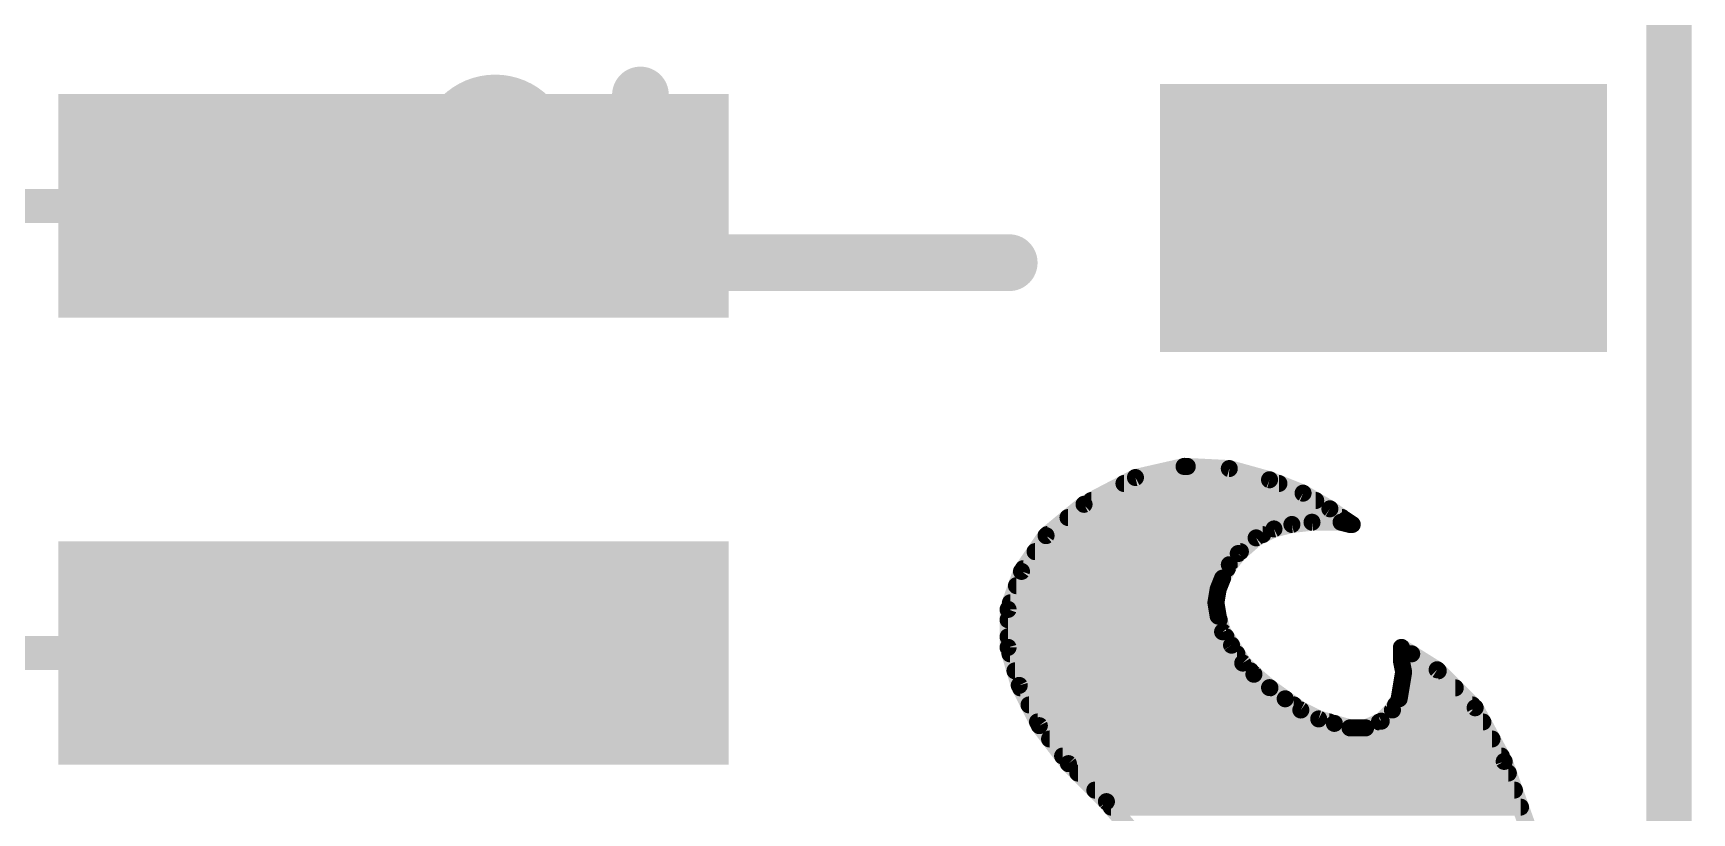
# Model space of a CAD drawing. Extents: x -34 to 73, y -65 to 31.
# Drawn here: x 37.13 to 44.55, y 9.65 to 13.14 of the extents above; entities that cross this region are included whole.
import ezdxf

# ---------------------------------------------------------------- set-up
doc = ezdxf.new("R2010")
doc.units = 0
for name, color, linetype in [('1', 12, 'CONTINUOUS'), ('16', 53, 'CONTINUOUS'), ('20', 53, 'CONTINUOUS'), ('21', 41, 'CONTINUOUS')]:
    doc.layers.add(name, color=color, linetype=linetype)

# ---------------------------------------------------------------- blocks, each defined once
blk = doc.blocks.new('RECT')
blk.add_solid([(-0.5, -0.5), (0.5, -0.5), (-0.5, 0.5), (0.5, 0.5)])

msp = doc.modelspace()

# ---------------------------------------------------------------- linework, layer by layer
at = {"layer": '1', "const_width": 0.1524}
msp.add_lwpolyline([(44.45, 0), (44.45, 30.48)], dxfattribs=at)
at = {"layer": '16', "const_width": 0.1524}
for points in [[(44.45, 30.48), (44.45, 0)], [(38.742, 12.367), (37.005, 12.367)], [(38.742, 10.367), (37.037, 10.367)]]:
    msp.add_lwpolyline(points, dxfattribs=at)
at = {"layer": '16', "const_width": 0.0762}
for points in [[(38.742, 12.3289, 1), (38.742, 12.4051)], [(38.742, 10.3289, 1), (38.742, 10.4051)]]:
    msp.add_lwpolyline(points, format="xyb", dxfattribs=at)
at = {"layer": '20', "const_width": 0.2032}
msp.add_lwpolyline([(44.45, 2.54), (44.45, 26.67)], dxfattribs=at)
at = {"layer": '21'}
for points, const_width in [([(39.847, 12.113), (39.847, 12.863)], 0.254), ([(41.497, 12.113), (39.847, 12.113)], 0.254), ([(42.282, 11.202), (42.062, 11.152)], 0.0762), ([(42.2794, 11.2014), (42.294, 11.2014)], 0.0762), ([(42.482, 11.192), (42.282, 11.202)], 0.0762), ([(42.662, 11.142), (42.482, 11.192)], 0.0762), ([(42.062, 11.152), (41.832, 11.032)], 0.0762), ([(42.0106, 11.1252), (42.704, 11.1252)], 0.0762), ([(42.812, 11.082), (42.662, 11.142)], 0.0762), ([(41.832, 11.032), (41.662, 10.892)], 0.0762), ([(41.8646, 11.049), (42.8686, 11.049)], 0.0762), ([(42.932, 11.012), (42.812, 11.082)], 0.0762), ([(41.7601, 10.9728), (42.9869, 10.9728)], 0.0762), ([(42.762, 10.942), (42.852, 10.952)], 0.0762), ([(42.852, 10.952), (42.982, 10.952)], 0.0762), ([(43.002, 10.962), (42.932, 11.012)], 0.0762), ([(42.982, 10.952), (43.022, 10.942)], 0.0762), ([(43.032, 10.942), (43.002, 10.962)], 0.0762), ([(41.662, 10.892), (41.552, 10.732)], 0.0762), ([(41.6676, 10.8966), (42.6312, 10.8966)], 0.0762), ([(42.522, 10.812), (42.602, 10.882)], 0.0762), ([(42.602, 10.882), (42.682, 10.922)], 0.0762), ([(42.682, 10.922), (42.762, 10.942)], 0.0762), ([(43.022, 10.942), (43.032, 10.942)], 0.0762), ([(41.6128, 10.8204), (42.5316, 10.8204)], 0.0762), ([(42.482, 10.762), (42.522, 10.812)], 0.0762), ([(41.552, 10.732), (41.492, 10.562)], 0.0762), ([(41.5604, 10.7442), (42.4731, 10.7442)], 0.0762), ([(42.452, 10.702), (42.482, 10.762)], 0.0762), ([(41.5294, 10.668), (42.4384, 10.668)], 0.0762), ([(42.422, 10.592), (42.432, 10.652)], 0.0762), ([(42.432, 10.652), (42.452, 10.702)], 0.0762), ([(41.5025, 10.5918), (42.422, 10.5918)], 0.0762), ([(42.432, 10.532), (42.422, 10.592)], 0.0762), ([(41.492, 10.562), (41.492, 10.392)], 0.0762), ([(41.492, 10.5156), (42.4367, 10.5156)], 0.0762), ([(42.452, 10.462), (42.432, 10.532)], 0.0762), ([(41.492, 10.4394), (42.4671, 10.4394)], 0.0762), ([(42.492, 10.402), (42.452, 10.462)], 0.0762), ([(41.492, 10.392), (41.542, 10.222)], 0.0762), ([(41.5005, 10.3632), (42.5162, 10.3632)], 0.0762), ([(42.542, 10.322), (42.492, 10.402)], 0.0762), ([(43.412, 10.292), (43.252, 10.392)], 0.0762), ([(43.252, 10.392), (43.252, 10.382)], 0.0762), ([(43.252, 10.382), (43.252, 10.332)], 0.0762), ([(43.252, 10.3632), (43.2981, 10.3632)], 0.0762), ([(41.5229, 10.287), (42.577, 10.287)], 0.0762), ([(42.592, 10.272), (42.542, 10.322)], 0.0762), ([(43.252, 10.332), (43.262, 10.282)], 0.0762), ([(43.262, 10.282), (43.252, 10.222)], 0.0762), ([(43.261, 10.287), (43.417, 10.287)], 0.0762), ([(43.582, 10.122), (43.412, 10.292)], 0.0762), ([(41.542, 10.222), (41.632, 10.042)], 0.0762), ([(41.5476, 10.2108), (42.6637, 10.2108)], 0.0762), ([(42.662, 10.212), (42.592, 10.272)], 0.0762), ([(42.732, 10.162), (42.662, 10.212)], 0.0762), ([(43.252, 10.222), (43.242, 10.162)], 0.0762), ([(43.2501, 10.2108), (43.4932, 10.2108)], 0.0762), ([(41.5857, 10.1346), (42.7704, 10.1346)], 0.0762), ([(42.802, 10.112), (42.732, 10.162)], 0.0762), ([(43.242, 10.162), (43.212, 10.112)], 0.0762), ([(43.2256, 10.1346), (43.5694, 10.1346)], 0.0762), ([(41.6238, 10.0584), (42.9296, 10.0584)], 0.0762), ([(42.882, 10.072), (42.802, 10.112)], 0.0762), ([(42.952, 10.052), (42.882, 10.072)], 0.0762), ([(43.162, 10.062), (43.092, 10.032)], 0.0762), ([(43.1536, 10.0584), (43.6165, 10.0584)], 0.0762), ([(43.212, 10.112), (43.162, 10.062)], 0.0762), ([(43.712, 9.882), (43.582, 10.122)], 0.0762), ([(41.632, 10.042), (41.762, 9.872)], 0.0762), ([(41.6777, 9.9822), (43.6577, 9.9822)], 0.0762), ([(43.022, 10.032), (42.952, 10.052)], 0.0762), ([(43.092, 10.032), (43.022, 10.032)], 0.0762), ([(41.736, 9.906), (43.699, 9.906)], 0.0762), ([(41.762, 9.872), (41.932, 9.702)], 0.0762), ([(43.812, 9.602), (43.712, 9.882)], 0.0762), ([(41.8042, 9.8298), (43.7306, 9.8298)], 0.0762), ([(41.8804, 9.7536), (43.7579, 9.7536)], 0.0762), ([(41.932, 9.702), (42.062, 9.552)], 0.0762), ([(41.9533, 9.6774), (43.7851, 9.6774)], 0.0762)]:
    msp.add_lwpolyline(points, dxfattribs=dict(at, const_width=const_width))
for points, const_width in [([(39.9105, 12.863, 1), (39.7835, 12.863)], 0.127), ([(39.197, 12.4716, 1), (39.197, 12.7544, 1), (39.197, 12.4716)], 0.4), ([(39.847, 12.1765, 1), (39.847, 12.0495)], 0.127), ([(39.7835, 12.113, 1), (39.9105, 12.113)], 0.127), ([(41.497, 12.0495, 1), (41.497, 12.1765)], 0.127), ([(42.2794, 11.2205, 1), (42.2794, 11.1824)], 0.0381), ([(42.283, 11.221, 1), (42.281, 11.183)], 0.0381), ([(42.2862, 11.1834, 1), (42.2778, 11.2206)], 0.0381), ([(42.294, 11.1824, 1), (42.294, 11.2205)], 0.0381), ([(42.4871, 11.2104, 1), (42.4769, 11.1736)], 0.0381), ([(42.481, 11.173, 1), (42.483, 11.211)], 0.0381), ([(42.0106, 11.1443, 1), (42.0106, 11.1062)], 0.0381), ([(42.0578, 11.1706, 1), (42.0662, 11.1334)], 0.0381), ([(42.0708, 11.1351, 1), (42.0532, 11.1689)], 0.0381), ([(42.6691, 11.1597, 1), (42.6549, 11.1243)], 0.0381), ([(42.6569, 11.1236, 1), (42.6671, 11.1604)], 0.0381), ([(42.704, 11.1062, 1), (42.704, 11.1443)], 0.0381), ([(41.8232, 11.0489, 1), (41.8408, 11.0151)], 0.0381), ([(41.8441, 11.0173, 1), (41.8199, 11.0467)], 0.0381), ([(41.8646, 11.0681, 1), (41.8646, 11.03)], 0.0381), ([(42.8216, 11.0985, 1), (42.8024, 11.0655)], 0.0381), ([(42.8049, 11.0643, 1), (42.8191, 11.0997)], 0.0381), ([(42.8686, 11.03, 1), (42.8686, 11.0681)], 0.0381), ([(41.7601, 10.9919, 1), (41.7601, 10.9538)], 0.0381), ([(42.852, 10.971, 1), (42.852, 10.9329)], 0.0381), ([(42.8541, 10.9331, 1), (42.8499, 10.9709)], 0.0381), ([(42.9431, 11.0275, 1), (42.9209, 10.9965)], 0.0381), ([(42.9224, 10.9955, 1), (42.9416, 11.0285)], 0.0381), ([(42.9866, 10.9705, 1), (42.9774, 10.9335)], 0.0381), ([(42.982, 10.9329, 1), (42.982, 10.971)], 0.0381), ([(43.0126, 10.9779, 1), (42.9914, 10.9461)], 0.0381), ([(42.9869, 10.9538, 1), (42.9869, 10.9919)], 0.0381), ([(42.9909, 10.9465, 1), (43.0131, 10.9775)], 0.0381), ([(41.6499, 10.9067, 1), (41.6741, 10.8773)], 0.0381), ([(41.6777, 10.8812, 1), (41.6463, 10.9028)], 0.0381), ([(41.6676, 10.9157, 1), (41.6676, 10.8776)], 0.0381), ([(42.5935, 10.899, 1), (42.6105, 10.865)], 0.0381), ([(42.6145, 10.8677, 1), (42.5895, 10.8963)], 0.0381), ([(42.6312, 10.8776, 1), (42.6312, 10.9157)], 0.0381), ([(42.6774, 10.9405, 1), (42.6866, 10.9035)], 0.0381), ([(42.6905, 10.905, 1), (42.6735, 10.939)], 0.0381), ([(42.7599, 10.9609, 1), (42.7641, 10.9231)], 0.0381), ([(42.7666, 10.9235, 1), (42.7574, 10.9605)], 0.0381), ([(43.022, 10.9611, 1), (43.022, 10.923)], 0.0381), ([(43.0174, 10.9235, 1), (43.0266, 10.9605)], 0.0381), ([(43.0214, 10.9261, 1), (43.0426, 10.9579)], 0.0381), ([(43.032, 10.923, 1), (43.032, 10.9611)], 0.0381), ([(41.6128, 10.8395, 1), (41.6128, 10.8014)], 0.0381), ([(42.5095, 10.8263, 1), (42.5345, 10.7977)], 0.0381), ([(42.5369, 10.8001, 1), (42.5071, 10.8239)], 0.0381), ([(42.5316, 10.8014, 1), (42.5316, 10.8395)], 0.0381), ([(41.57, 10.7257, 1), (41.534, 10.7383)], 0.0381), ([(41.5604, 10.7633, 1), (41.5604, 10.7252)], 0.0381), ([(42.4671, 10.7739, 1), (42.4969, 10.7501)], 0.0381), ([(42.499, 10.7535, 1), (42.465, 10.7705)], 0.0381), ([(42.4731, 10.7252, 1), (42.4731, 10.7633)], 0.0381), ([(41.5294, 10.6871, 1), (41.5294, 10.649)], 0.0381), ([(41.5363, 10.7428, 1), (41.5677, 10.7212)], 0.0381), ([(42.4508, 10.6489, 1), (42.4132, 10.6551)], 0.0381), ([(42.435, 10.7105, 1), (42.469, 10.6935)], 0.0381), ([(42.4697, 10.6949, 1), (42.4343, 10.7091)], 0.0381), ([(42.4384, 10.649, 1), (42.4384, 10.6871)], 0.0381), ([(41.5025, 10.6109, 1), (41.5025, 10.5728)], 0.0381), ([(42.4408, 10.5951, 1), (42.4032, 10.5889)], 0.0381), ([(42.4032, 10.5951, 1), (42.4408, 10.5889)], 0.0381), ([(42.4143, 10.6591, 1), (42.4497, 10.6449)], 0.0381), ([(42.422, 10.5728, 1), (42.422, 10.6109)], 0.0381), ([(41.5111, 10.562, 1), (41.473, 10.562)], 0.0381), ([(41.474, 10.5683, 1), (41.51, 10.5557)], 0.0381), ([(41.492, 10.5347, 1), (41.492, 10.4966)], 0.0381), ([(42.4503, 10.5372, 1), (42.4137, 10.5268)], 0.0381), ([(42.4132, 10.5289, 1), (42.4508, 10.5351)], 0.0381), ([(42.4367, 10.4966, 1), (42.4367, 10.5347)], 0.0381), ([(41.492, 10.4585, 1), (41.492, 10.4204)], 0.0381), ([(42.4679, 10.4726, 1), (42.4361, 10.4514)], 0.0381), ([(42.4337, 10.4568, 1), (42.4703, 10.4672)], 0.0381), ([(42.4671, 10.4204, 1), (42.4671, 10.4585)], 0.0381), ([(41.5103, 10.3974, 1), (41.4737, 10.3866)], 0.0381), ([(41.473, 10.392, 1), (41.5111, 10.392)], 0.0381), ([(41.5005, 10.3823, 1), (41.5005, 10.3442)], 0.0381), ([(42.5082, 10.4121, 1), (42.4758, 10.3919)], 0.0381), ([(42.4761, 10.3914, 1), (42.5079, 10.4126)], 0.0381), ([(42.5162, 10.3442, 1), (42.5162, 10.3823)], 0.0381), ([(43.2621, 10.4082, 1), (43.2419, 10.3758)], 0.0381), ([(43.2711, 10.392, 1), (43.233, 10.392)], 0.0381), ([(43.2711, 10.382, 1), (43.233, 10.382)], 0.0381), ([(43.252, 10.3823, 1), (43.252, 10.3442)], 0.0381), ([(43.233, 10.382, 1), (43.2711, 10.382)], 0.0381), ([(43.2981, 10.3442, 1), (43.2981, 10.3823)], 0.0381), ([(41.5229, 10.3061, 1), (41.5229, 10.268)], 0.0381), ([(42.5555, 10.3355, 1), (42.5285, 10.3085)], 0.0381), ([(42.5258, 10.3119, 1), (42.5582, 10.3321)], 0.0381), ([(42.577, 10.268, 1), (42.577, 10.3061)], 0.0381), ([(43.2707, 10.3357, 1), (43.2333, 10.3283)], 0.0381), ([(43.233, 10.332, 1), (43.2711, 10.332)], 0.0381), ([(43.261, 10.3061, 1), (43.261, 10.268)], 0.0381), ([(43.2808, 10.2789, 1), (43.2432, 10.2851)], 0.0381), ([(43.4255, 10.3055, 1), (43.3985, 10.2785)], 0.0381), ([(43.4019, 10.2758, 1), (43.4221, 10.3082)], 0.0381), ([(43.417, 10.268, 1), (43.417, 10.3061)], 0.0381), ([(41.559, 10.2305, 1), (41.525, 10.2135)], 0.0381), ([(41.5237, 10.2166, 1), (41.5603, 10.2274)], 0.0381), ([(41.5476, 10.2299, 1), (41.5476, 10.1918)], 0.0381), ([(42.6044, 10.2865, 1), (42.5796, 10.2575)], 0.0381), ([(42.5785, 10.2585, 1), (42.6055, 10.2855)], 0.0381), ([(42.6731, 10.2275, 1), (42.6509, 10.1965)], 0.0381), ([(42.6496, 10.1975, 1), (42.6744, 10.2265)], 0.0381), ([(42.6637, 10.1918, 1), (42.6637, 10.2299)], 0.0381), ([(43.2501, 10.2299, 1), (43.2501, 10.1918)], 0.0381), ([(43.2332, 10.2251, 1), (43.2708, 10.2189)], 0.0381), ([(43.2708, 10.2189, 1), (43.2332, 10.2251)], 0.0381), ([(43.2433, 10.2783, 1), (43.2807, 10.2857)], 0.0381), ([(43.4932, 10.1918, 1), (43.4932, 10.2299)], 0.0381), ([(41.5857, 10.1537, 1), (41.5857, 10.1156)], 0.0381), ([(42.7431, 10.1775, 1), (42.7209, 10.1465)], 0.0381), ([(42.7209, 10.1465, 1), (42.7431, 10.1775)], 0.0381), ([(42.7704, 10.1156, 1), (42.7704, 10.1537)], 0.0381), ([(43.2256, 10.1537, 1), (43.2256, 10.1156)], 0.0381), ([(43.2232, 10.1651, 1), (43.2608, 10.1589)], 0.0381), ([(43.2583, 10.1522, 1), (43.2257, 10.1718)], 0.0381), ([(43.5694, 10.1156, 1), (43.5694, 10.1537)], 0.0381), ([(41.6238, 10.0775, 1), (41.6238, 10.0394)], 0.0381), ([(42.8105, 10.129, 1), (42.7935, 10.095)], 0.0381), ([(42.7909, 10.0965, 1), (42.8131, 10.1275)], 0.0381), ([(42.8872, 10.0903, 1), (42.8768, 10.0537)], 0.0381), ([(42.8735, 10.055, 1), (42.8905, 10.089)], 0.0381), ([(42.9296, 10.0394, 1), (42.9296, 10.0775)], 0.0381), ([(43.1536, 10.0775, 1), (43.1536, 10.0394)], 0.0381), ([(43.1485, 10.0755, 1), (43.1755, 10.0485)], 0.0381), ([(43.1695, 10.0445, 1), (43.1545, 10.0795)], 0.0381), ([(43.1957, 10.1218, 1), (43.2283, 10.1022)], 0.0381), ([(43.2255, 10.0985, 1), (43.1985, 10.1255)], 0.0381), ([(43.5988, 10.1311, 1), (43.5652, 10.1129)], 0.0381), ([(43.5685, 10.1085, 1), (43.5955, 10.1355)], 0.0381), ([(43.6165, 10.0394, 1), (43.6165, 10.0775)], 0.0381), ([(41.6471, 10.0536, 1), (41.6169, 10.0304)], 0.0381), ([(41.615, 10.0335, 1), (41.649, 10.0505)], 0.0381), ([(41.6777, 10.0013, 1), (41.6777, 9.9632)], 0.0381), ([(42.9572, 10.0703, 1), (42.9468, 10.0337)], 0.0381), ([(42.9468, 10.0337, 1), (42.9572, 10.0703)], 0.0381), ([(43.022, 10.0511, 1), (43.022, 10.013)], 0.0381), ([(43.0168, 10.0137, 1), (43.0272, 10.0503)], 0.0381), ([(43.0845, 10.0495, 1), (43.0995, 10.0145)], 0.0381), ([(43.092, 10.013, 1), (43.092, 10.0511)], 0.0381), ([(43.6577, 9.9632, 1), (43.6577, 10.0013)], 0.0381), ([(41.736, 9.9251, 1), (41.736, 9.887)], 0.0381), ([(41.7755, 9.8855, 1), (41.7485, 9.8585)], 0.0381), ([(41.7469, 9.8604, 1), (41.7771, 9.8836)], 0.0381), ([(43.7299, 9.8884, 1), (43.6941, 9.8756)], 0.0381), ([(43.6952, 9.8729, 1), (43.7288, 9.8911)], 0.0381), ([(43.699, 9.887, 1), (43.699, 9.9251)], 0.0381), ([(41.8042, 9.8489, 1), (41.8042, 9.8108)], 0.0381), ([(43.7306, 9.8108, 1), (43.7306, 9.8489)], 0.0381), ([(41.8804, 9.7727, 1), (41.8804, 9.7346)], 0.0381), ([(41.9464, 9.7145, 1), (41.9176, 9.6895)], 0.0381), ([(41.9185, 9.6885, 1), (41.9455, 9.7155)], 0.0381), ([(43.7579, 9.7346, 1), (43.7579, 9.7727)], 0.0381), ([(41.9533, 9.6965, 1), (41.9533, 9.6584)], 0.0381), ([(43.7851, 9.6584, 1), (43.7851, 9.6965)], 0.0381)]:
    msp.add_lwpolyline(points, format="xyb", dxfattribs=dict(at, const_width=const_width))

# ---------------------------------------------------------------- block references
at = {"layer": '1', "xscale": 1.2, "yscale": 2, "rotation": 90}
msp.add_blockref('RECT', (43.172, 12.313), dxfattribs=at)
at = {"layer": '16', "xscale": 3}
for p in [(38.742, 12.367), (38.742, 10.367)]:
    msp.add_blockref('RECT', p, dxfattribs=at)

doc.saveas('drawing.dxf')
